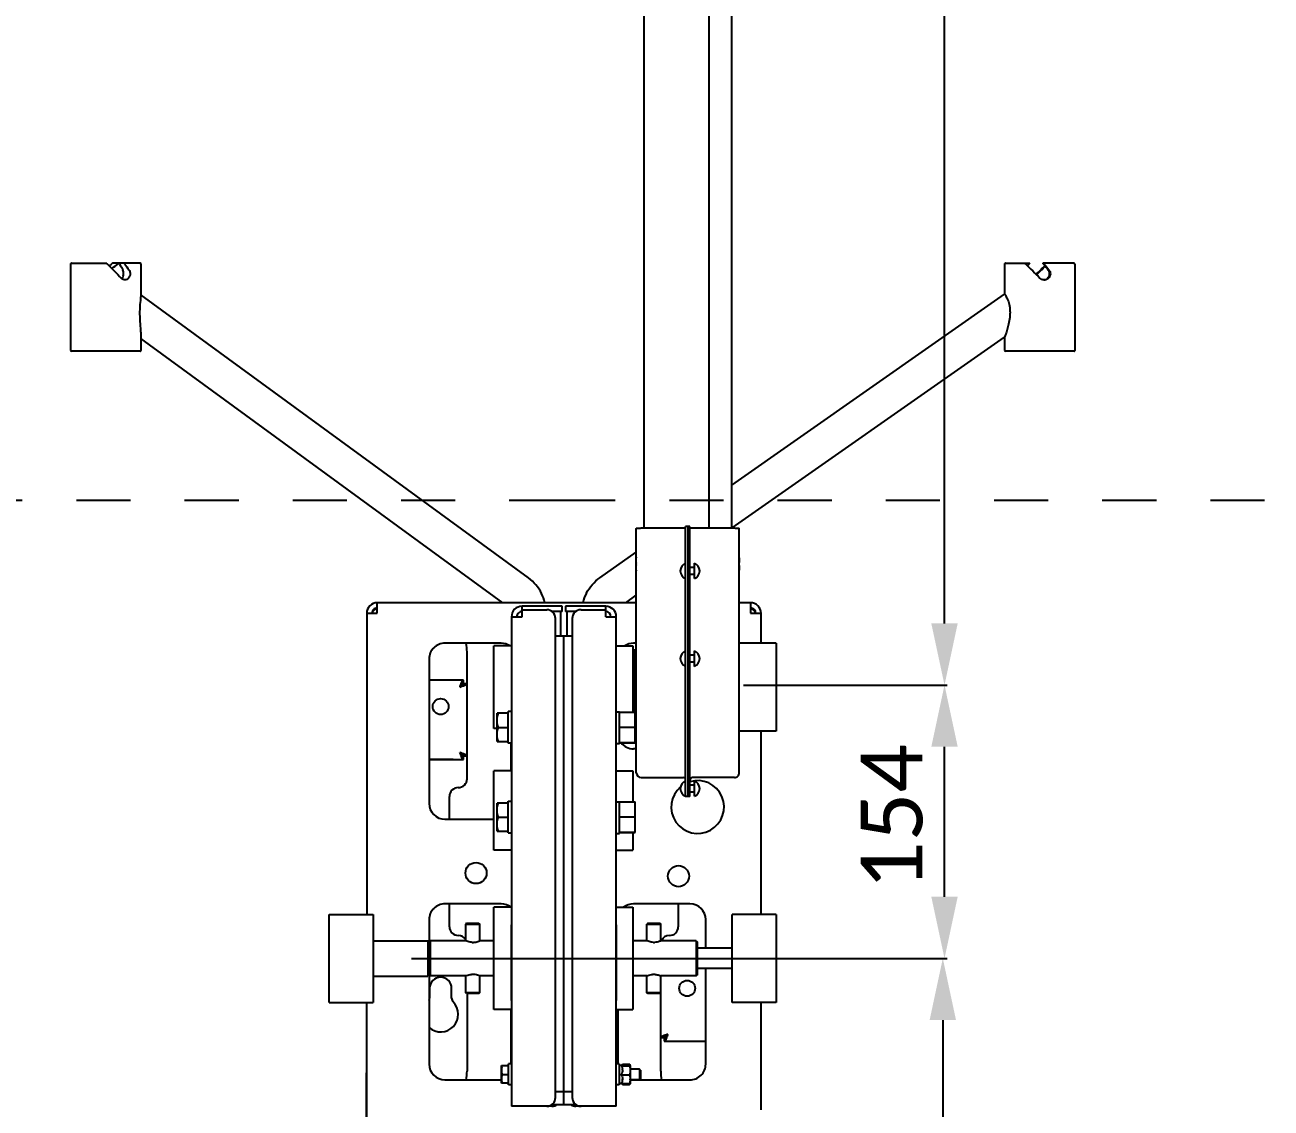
# Model space of a CAD drawing. Header units: millimetres. Extents: x 6781 to 13993, y -7973 to 4183.
# Drawn here: x 9545 to 10252, y 1833 to 2448 of the extents above; entities that cross this region are included whole.
import ezdxf

# ---------------------------------------------------------------- set-up
doc = ezdxf.new("R2010")
doc.units = ezdxf.units.MM
doc.header["$LTSCALE"] = 307.34
doc.header["$PDMODE"] = 3
doc.header["$PDSIZE"] = 8
doc.linetypes.add('DOT', pattern=[0.2, 0.1, -0.1])
doc.layers.get('0').update_dxf_attribs({"linetype": 'CONTINUOUS'})
doc.layers.get('Defpoints').update_dxf_attribs({"linetype": 'CONTINUOUS'})
doc.styles.get("Standard").update_dxf_attribs({"font": 'calibri.ttf'})
doc.dimstyles.new('DIMSTYLE_1', dxfattribs={"dimtxt": 40, "dimasz": 35, "dimexe": 1.5, "dimexo": 1, "dimgap": 1, "dimtad": 1, "dimdsep": 46, "dimtxsty": 'Standard', "dimblk": '_FILLED', "dimblk1": '_FILLED', "dimblk2": '_FILLED', "dimcen": 0.09, "dimazin": 2, "dimtp": 0.01, "dimtm": 0.01, "dimtfac": 1, "dimtofl": 0, "dimtmove": 0, "dimatfit": 3, "dimldrblk": '_FILLED', "dimfxl": 1, "dimtolj": 1, "dimarcsym": 0})
doc.dimstyles.new('DIMSTYLE_3', dxfattribs={"dimtxt": 35, "dimasz": 35, "dimexe": 1.5, "dimexo": 1, "dimgap": 0.875, "dimtad": 1, "dimdsep": 46, "dimtxsty": 'Standard', "dimblk": '_FILLED', "dimblk1": '_FILLED', "dimblk2": '_FILLED', "dimcen": 0.09, "dimazin": 2, "dimtp": 0.01, "dimtm": 0.01, "dimtfac": 1, "dimtofl": 0, "dimtmove": 0, "dimatfit": 3, "dimldrblk": '_FILLED', "dimfxl": 1, "dimtolj": 1, "dimarcsym": 0})

# ---------------------------------------------------------------- blocks, each defined once
blk = doc.blocks.new('_FILLED')
at = {"color": 0, "linetype": 'ByBlock'}
blk.add_solid([(0, 0), (-1, 0.214), (-1, -0.214)], dxfattribs=at)
blk = doc.blocks.new('*D345')
at = {"color": 0, "linetype": 'Continuous', "lineweight": -2}
for p, q in [((9971.97, 3061.08), (10068.38, 3061.08)), ((10066.88, 2107.73), (10066.88, 3026.08)), ((9952.7, 2072.73), (10068.38, 2072.73))]:
    blk.add_line(p, q, dxfattribs=at)
at = {"layer": 'Defpoints', "color": 0}
for p in [(9970.97, 3061.08), (10066.88, 3061.08), (9951.7, 2072.73)]:
    blk.add_point(p, dxfattribs=at)
at = {"color": 0, "linetype": 'ByBlock', "lineweight": -2, "xscale": 35, "yscale": 35, "zscale": 35}
for p, rotation in [((10066.88, 3061.08), 90), ((10066.88, 2072.73), 270)]:
    blk.add_blockref('_FILLED', p, dxfattribs=dict(at, rotation=rotation))
at = {"color": 0, "lineweight": 25, "insert": (10012.54, 2574.81), "char_height": 40, "attachment_point": 2, "rotation": 90, "line_spacing_factor": 0.9}
blk.add_mtext('\\A1;D', dxfattribs=at)
blk = doc.blocks.new('*D346')
at = {"color": 0, "linetype": 'Continuous', "lineweight": -2}
for p, q in [((9960.24, 2072.73), (10068.38, 2072.73)), ((10066.88, 1952.52), (10066.88, 2037.73)), ((9960.24, 1917.52), (10068.38, 1917.52))]:
    blk.add_line(p, q, dxfattribs=at)
at = {"layer": 'Defpoints', "color": 0}
for p in [(9959.24, 2072.73), (10066.88, 2072.73), (9959.24, 1917.52)]:
    blk.add_point(p, dxfattribs=at)
at = {"color": 0, "linetype": 'ByBlock', "lineweight": -2, "xscale": 35, "yscale": 35, "zscale": 35}
for p, rotation in [((10066.88, 2072.73), 90), ((10066.88, 1917.52), 270)]:
    blk.add_blockref('_FILLED', p, dxfattribs=dict(at, rotation=rotation))
at = {"color": 0, "lineweight": 25, "insert": (10019.33, 1997.8), "char_height": 35, "attachment_point": 2, "rotation": 90, "line_spacing_factor": 0.9}
blk.add_mtext('\\A1;154', dxfattribs=at)
blk = doc.blocks.new('*D806')
at = {"color": 0, "linetype": 'Continuous', "lineweight": -2}
for p, q in [((9764.1, 1917.52), (10067.42, 1917.52)), ((10065.92, 1882.52), (10065.92, 852.52)), ((9764.1, 817.52), (10067.42, 817.52))]:
    blk.add_line(p, q, dxfattribs=at)
at = {"layer": 'Defpoints', "color": 0}
for p in [(9763.1, 1917.52), (9763.1, 817.52), (10065.92, 817.52)]:
    blk.add_point(p, dxfattribs=at)
at = {"color": 0, "linetype": 'ByBlock', "lineweight": -2, "xscale": 35, "yscale": 35, "zscale": 35}
for p, rotation in [((10065.92, 1917.52), 90), ((10065.92, 817.52), 270)]:
    blk.add_blockref('_FILLED', p, dxfattribs=dict(at, rotation=rotation))
at = {"color": 0, "lineweight": 25, "insert": (10044.82, 1367.52), "char_height": 40, "attachment_point": 5, "rotation": 90}
blk.add_mtext('\\A1;F', dxfattribs=at)

msp = doc.modelspace()

# ---------------------------------------------------------------- linework, layer by layer
at = {"color": 0, "linetype": 'Continuous', "lineweight": 25}
for p, q in [((9896.03522, 2979.38254), (9896.03522, 2161.93269)), ((9933.03522, 2979.38254), (9933.03522, 2161.93269)), ((9946.03522, 2161.93269), (9946.03522, 2979.38254)), ((9570.48463, 2311.80267), (9570.48463, 2262.80267)), ((9570.98463, 2312.30267), (9590.75683, 2312.30267)), ((9609.98463, 2312.30267), (9594.45933, 2312.30267)), ((9610.48463, 2311.80267), (9610.48463, 2293.16384)), ((10100.93508, 2311.80267), (10100.93508, 2294.74561)), ((10101.43508, 2312.30267), (10115.27987, 2312.30267)), ((10140.43491, 2312.30267), (10122.69199, 2312.30267)), ((10140.93508, 2311.80267), (10140.93508, 2262.80267)), ((9830.60015, 2133.58228), (9610.48463, 2294.31963)), ((9946.03522, 2186.16359), (10100.94537, 2294.74269)), ((10100.94537, 2294.74265), (10100.95514, 2294.74561)), ((9610.48463, 2273.06418), (9610.48463, 2262.80267)), ((9815.94218, 2119.52122), (9610.48463, 2269.55472)), ((9946.31019, 2161.93269), (10100.96859, 2270.33533)), ((10100.93508, 2270.31185), (10100.93508, 2262.80267)), ((9609.98463, 2262.30267), (9570.98463, 2262.30267)), ((10140.43508, 2262.30267), (10101.43508, 2262.30267)), ((9891.83522, 2022.93463), (9891.83522, 2161.70061)), ((9894.53522, 2161.93269), (9918.33522, 2161.93269)), ((9922.23522, 2162.861), (9919.83522, 2162.861)), ((9919.83522, 2009.43463), (9919.83522, 2162.861)), ((9921.03522, 2162.861), (9921.03522, 2009.43463)), ((9922.23522, 2009.43463), (9922.23522, 2162.861)), ((9923.73522, 2161.93269), (9947.53522, 2161.93269)), ((9950.23522, 2022.93463), (9950.23522, 2161.70061)), ((9871.17831, 2133.69513), (9891.83522, 2148.1739)), ((9924.83522, 2139.58392), (9922.23522, 2139.58392)), ((9924.83522, 2133.18392), (9924.83522, 2141.98392)), ((9924.83522, 2135.58392), (9922.23522, 2135.58392)), ((9885.80162, 2119.52122), (9891.83522, 2123.75027)), ((9744.68522, 2113.52122), (9744.68522, 2119.5243)), ((9891.83522, 2119.52122), (9744.68522, 2119.52122)), ((9849.68522, 2117.52122), (9826.93522, 2117.52122)), ((9826.93522, 2111.52122), (9826.93522, 2117.52122)), ((9849.68522, 2114.52122), (9849.68522, 2117.52122)), ((9874.43522, 2117.52122), (9851.68522, 2117.52122)), ((9851.68522, 2117.52122), (9851.68522, 2114.52122)), ((9874.43522, 2111.52122), (9874.43522, 2117.52122)), ((9956.68522, 2119.52122), (9950.23522, 2119.52122)), ((9956.68522, 2119.5243), (9956.68522, 2113.52122)), ((9738.68522, 2113.52122), (9744.68522, 2113.52122)), ((9738.68522, 2113.52122), (9738.68522, 1942.51731)), ((9820.93522, 2111.52122), (9826.93522, 2111.52122)), ((9820.93522, 2111.52122), (9820.93522, 1833.52122)), ((9826.93522, 2115.52122), (9840.93522, 2115.52122)), ((9849.68522, 2114.52122), (9843.92724, 2114.52122)), ((9845.93522, 1838.52122), (9845.93522, 2110.52122)), ((9848.93522, 2100.51731), (9848.93522, 2114.52122)), ((9857.44321, 2114.52122), (9851.68522, 2114.52122)), ((9852.43522, 2114.52122), (9852.43522, 2100.53902)), ((9855.43522, 2110.52122), (9855.43522, 1838.52122)), ((9860.43522, 2115.52122), (9874.43522, 2115.52122)), ((9874.43522, 2111.52122), (9880.43522, 2111.52122)), ((9880.43522, 1833.52122), (9880.43522, 2111.52122)), ((9956.68522, 2113.52122), (9962.68522, 2113.52122)), ((9962.68522, 2096.51731), (9962.68522, 2113.52122)), ((9815.12522, 2096.52122), (9783.12522, 2096.52122)), ((9820.93522, 2095.01731), (9810.93522, 2095.01731)), ((9810.93522, 2048.01731), (9810.93522, 2095.01731)), ((9850.43522, 2100.51731), (9845.93522, 2100.51731)), ((9855.43522, 2100.53902), (9850.43522, 2100.53902)), ((9850.43522, 2100.51731), (9850.43522, 1834.47579)), ((9880.43522, 2095.01731), (9889.93522, 2095.01731)), ((9889.93522, 2095.01731), (9889.93522, 2057.39554)), ((9891.83522, 2096.52122), (9890.24522, 2096.52122)), ((9971.23522, 2096.51731), (9950.23522, 2096.51731)), ((9971.23522, 2096.51731), (9971.23522, 2046.51731)), ((9795.68522, 2019.52122), (9795.68522, 2091.52122)), ((9891.83522, 2092.51731), (9890.63522, 2092.51731)), ((9890.63522, 2057.39554), (9890.63522, 2092.51731)), ((9924.83522, 2089.76897), (9922.23522, 2089.76897)), ((9924.83522, 2083.36897), (9924.83522, 2092.16897)), ((9774.12522, 2087.52122), (9774.12522, 2005.52122)), ((9924.83522, 2085.76897), (9922.23522, 2085.76897)), ((9793.68522, 2075.52122), (9774.12522, 2075.52122)), ((9793.68522, 2073.52122), (9793.68522, 2075.52122)), ((9889.93522, 2079.01731), (9890.23522, 2079.01731)), ((9890.23522, 2079.01731), (9890.27212, 2079.00482)), ((9890.23522, 2079.01731), (9890.27216, 2079.00506)), ((9795.68522, 2073.52122), (9793.68522, 2073.52122)), ((9889.93522, 2064.01731), (9890.63522, 2064.01731)), ((9819.13522, 2056.69122), (9812.73522, 2056.69122)), ((9812.73522, 2040.69122), (9812.73522, 2056.69122)), ((9820.93522, 2057.69122), (9819.13522, 2057.69122)), ((9819.13522, 2039.69122), (9819.13522, 2057.69122)), ((9880.43522, 2057.52122), (9882.23522, 2057.52122)), ((9882.23522, 2039.52122), (9882.23522, 2057.52122)), ((9882.23522, 2057.39554), (9891.23522, 2057.39554)), ((9891.23522, 2039.9869), (9891.23522, 2057.39554)), ((9812.73522, 2048.01731), (9810.93522, 2048.01731)), ((9813.44976, 2048.69122), (9819.13522, 2048.69122)), ((9882.23522, 2048.78003), (9891.23522, 2048.78003)), ((9891.83522, 2050.51731), (9891.23522, 2050.51731)), ((9971.23522, 2046.51731), (9950.23522, 2046.51731)), ((9962.68522, 1942.51731), (9962.68522, 2046.51731)), ((9812.73522, 2040.69122), (9819.13522, 2040.69122)), ((9820.93522, 2039.69122), (9819.13522, 2039.69122)), ((9820.68522, 2024.01731), (9820.68522, 2039.69122)), ((9880.43522, 2039.52122), (9882.23522, 2039.52122)), ((9882.23522, 2040.07571), (9891.23522, 2040.07571)), ((9882.23522, 2039.9869), (9891.23522, 2039.9869)), ((9793.68522, 2032.52122), (9795.68522, 2032.52122)), ((9793.68522, 2030.52122), (9793.68522, 2032.52122)), ((9891.83522, 2036.52122), (9890.24522, 2036.52122)), ((9774.12522, 2030.52122), (9793.68522, 2030.52122)), ((9787.78522, 2030.42122), (9774.12522, 2030.42122)), ((9787.78522, 2030.42122), (9787.78522, 2030.52122)), ((9820.93522, 2024.01731), (9810.93522, 2024.01731)), ((9810.93522, 1979.01731), (9810.93522, 2024.01731)), ((9880.43522, 2024.01757), (9889.93522, 2024.01757)), ((9889.93522, 2024.01757), (9889.93522, 2006.43554)), ((9894.53522, 2020.23463), (9918.33522, 2020.23463)), ((9947.53522, 2020.23463), (9923.73522, 2020.23463)), ((9924.83522, 2009.55298), (9924.83522, 2018.35298)), ((9924.83522, 2015.95298), (9922.23522, 2015.95298)), ((9924.83522, 2011.95298), (9922.23522, 2011.95298)), ((9785.68522, 1996.52122), (9785.68522, 2009.52122)), ((9819.13522, 2005.73122), (9812.73522, 2005.73122)), ((9812.73522, 1989.73122), (9812.73522, 2005.73122)), ((9819.13522, 2006.73122), (9820.93522, 2006.73122)), ((9819.13522, 1988.73134), (9819.13522, 2006.73122)), ((9880.43522, 2006.52122), (9882.23522, 2006.52122)), ((9882.23522, 1988.52122), (9882.23522, 2006.52122)), ((9882.23522, 2006.43554), (9891.23522, 2006.43554)), ((9891.23522, 1989.0269), (9891.23522, 2006.43554)), ((9922.23522, 2009.43463), (9919.83522, 2009.43463)), ((9783.12522, 1996.52122), (9810.93522, 1996.52122)), ((9813.44976, 1997.73122), (9819.13522, 1997.73122)), ((9882.23522, 1997.82003), (9891.23522, 1997.82003)), ((9812.73522, 1989.73122), (9819.13522, 1989.73122)), ((9882.23522, 1989.11571), (9891.23522, 1989.11571)), ((9882.23522, 1989.0269), (9891.23522, 1989.0269)), ((9889.93522, 1989.0269), (9889.93522, 1979.01757)), ((9819.13522, 1988.73122), (9820.93522, 1988.73122)), ((9880.43522, 1988.52122), (9882.23522, 1988.52122)), ((9820.93522, 1979.01731), (9810.93522, 1979.01731)), ((9880.43522, 1979.01757), (9889.93522, 1979.01757)), ((9815.12522, 1948.52122), (9783.12522, 1948.52122)), ((9785.68522, 1935.52122), (9785.68522, 1948.52122)), ((9820.93522, 1946.51731), (9810.93522, 1946.51731)), ((9810.93522, 1888.51731), (9810.93522, 1946.51731)), ((9880.43522, 1946.51787), (9889.93522, 1946.51787)), ((9889.93522, 1946.51787), (9889.93522, 1888.51787)), ((9922.24522, 1948.52122), (9890.24522, 1948.52122)), ((9915.68522, 1948.52122), (9915.68522, 1935.52122)), ((9717.43522, 1942.51731), (9742.43522, 1942.51731)), ((9717.43522, 1892.51731), (9717.43522, 1942.51731)), ((9742.43522, 1942.51731), (9742.43522, 1892.51731)), ((9774.12522, 1939.52122), (9774.12522, 1926.82731)), ((9931.24522, 1923.26731), (9931.24522, 1939.52122)), ((9971.33522, 1942.51731), (9946.33522, 1942.51731)), ((9946.33522, 1892.51731), (9946.33522, 1942.51731)), ((9971.33522, 1942.51731), (9971.33522, 1892.51731)), ((9795.43522, 1937.51731), (9794.93522, 1937.01731)), ((9794.93522, 1937.01731), (9802.93522, 1937.01731)), ((9794.93522, 1927.46731), (9794.93522, 1937.01731)), ((9795.43522, 1937.51731), (9802.43522, 1937.51731)), ((9802.43522, 1937.51731), (9802.93522, 1937.01731)), ((9802.93522, 1927.46731), (9802.93522, 1937.01731)), ((9820.93522, 1936.52122), (9820.83522, 1936.52122)), ((9820.83522, 1936.52122), (9820.83522, 1893.52122)), ((9880.43522, 1936.52122), (9880.53522, 1936.52122)), ((9880.53522, 1893.52122), (9880.53522, 1936.52122)), ((9898.33522, 1937.51731), (9897.83522, 1937.01731)), ((9897.83522, 1937.01731), (9905.83522, 1937.01731)), ((9897.83522, 1927.46731), (9897.83522, 1937.01731)), ((9898.33522, 1937.51731), (9905.33522, 1937.51731)), ((9905.33522, 1937.51731), (9905.83522, 1937.01731)), ((9905.83522, 1927.46731), (9905.83522, 1937.01731)), ((9742.43522, 1927.51731), (9773.43522, 1927.51731)), ((9773.43522, 1927.51731), (9773.43522, 1907.51731)), ((9774.43522, 1926.51731), (9773.43522, 1927.51731)), ((9774.43522, 1926.96731), (9774.93522, 1927.46731)), ((9774.43522, 1908.06731), (9774.43522, 1926.96731)), ((9794.93522, 1927.46731), (9774.93522, 1927.46731)), ((9774.93522, 1907.56731), (9774.93522, 1927.46731)), ((9795.02848, 1927.4302), (9794.93522, 1927.46731)), ((9795.02914, 1927.42992), (9794.93522, 1927.46731)), ((9802.83427, 1927.42721), (9802.93522, 1927.46731)), ((9802.83433, 1927.42723), (9802.93522, 1927.46731)), ((9810.93522, 1927.46731), (9802.93522, 1927.46731)), ((9897.83522, 1927.46731), (9889.93522, 1927.46731)), ((9897.92848, 1927.4302), (9897.83522, 1927.46731)), ((9897.92914, 1927.42992), (9897.83522, 1927.46731)), ((9905.83522, 1927.46731), (9905.74108, 1927.42984)), ((9925.83522, 1927.46731), (9905.83522, 1927.46731)), ((9925.83522, 1927.46731), (9925.83522, 1907.56731)), ((9925.83522, 1927.46731), (9926.33522, 1926.96731)), ((9926.33522, 1926.96731), (9926.33522, 1908.06731)), ((9946.33522, 1923.26731), (9926.33522, 1923.26731)), ((9946.33522, 1911.76731), (9926.33522, 1911.76731)), ((9931.24522, 1857.52122), (9931.24522, 1911.76731)), ((9742.43522, 1907.51731), (9773.43522, 1907.51731)), ((9774.43522, 1908.51731), (9773.43522, 1907.51731)), ((9774.12522, 1908.20731), (9774.12522, 1857.52122)), ((9774.43522, 1908.06731), (9774.93522, 1907.56731)), ((9794.93522, 1907.56731), (9774.93522, 1907.56731)), ((9794.93522, 1907.56731), (9795.02995, 1907.60501)), ((9794.93522, 1898.01731), (9794.93522, 1907.56731)), ((9802.93522, 1907.56731), (9802.83427, 1907.60741)), ((9802.93522, 1907.56731), (9802.83544, 1907.60694)), ((9810.93522, 1907.56731), (9802.93522, 1907.56731)), ((9802.93522, 1898.01731), (9802.93522, 1907.56731)), ((9897.83522, 1907.56731), (9889.93522, 1907.56731)), ((9897.83522, 1907.56731), (9897.92676, 1907.60376)), ((9897.83522, 1898.01731), (9897.83522, 1907.56731)), ((9905.74336, 1907.6039), (9905.83522, 1907.56731)), ((9925.83522, 1907.56731), (9905.83522, 1907.56731)), ((9905.83522, 1898.01731), (9905.83522, 1907.56731)), ((9925.83522, 1907.56731), (9926.33522, 1908.06731)), ((9774.43522, 1900.52122), (9774.43522, 1894.90563)), ((9786.93522, 1894.90563), (9786.93522, 1900.52122)), ((9802.93522, 1898.01731), (9794.93522, 1898.01731)), ((9795.43522, 1897.51731), (9794.93522, 1898.01731)), ((9802.43522, 1897.51731), (9795.43522, 1897.51731)), ((9795.68522, 1897.51731), (9795.68522, 1853.52122)), ((9802.43522, 1897.51731), (9802.93522, 1898.01731)), ((9905.83522, 1898.01731), (9897.83522, 1898.01731)), ((9898.33522, 1897.51731), (9897.83522, 1898.01731)), ((9905.33522, 1897.51731), (9898.33522, 1897.51731)), ((9905.33522, 1897.51731), (9905.83522, 1898.01731)), ((9905.68522, 1853.52122), (9905.68522, 1897.86731)), ((9717.43522, 1892.51731), (9742.43522, 1892.51731)), ((9738.68522, 1825.52122), (9738.68522, 1892.51731)), ((9820.93522, 1893.52122), (9820.83522, 1893.52122)), ((9880.43522, 1893.52122), (9880.53522, 1893.52122)), ((9971.33522, 1892.51731), (9946.33522, 1892.51731)), ((9962.68522, 1831.52122), (9962.68522, 1892.51731)), ((9820.93522, 1888.51731), (9810.93522, 1888.51731)), ((9820.68522, 1857.63122), (9820.68522, 1888.51731)), ((9880.43522, 1888.51787), (9889.93522, 1888.51787)), ((9881.24522, 1888.51787), (9881.24522, 1857.63122)), ((9905.68522, 1872.52122), (9907.68522, 1872.52122)), ((9907.68522, 1872.52122), (9907.68522, 1870.52122)), ((9907.68522, 1870.52122), (9931.24522, 1870.52122)), ((9913.58522, 1870.52122), (9913.58522, 1870.42122)), ((9913.58522, 1870.42122), (9927.78522, 1870.42122)), ((9927.78522, 1870.42122), (9927.78522, 1870.52122)), ((9815.23522, 1856.63122), (9819.23522, 1856.63122)), ((9815.23522, 1846.63122), (9815.23522, 1856.63122)), ((9820.93522, 1857.63122), (9819.23522, 1857.63122)), ((9819.23522, 1845.63122), (9819.23522, 1857.63122)), ((9882.13522, 1857.63122), (9880.43522, 1857.63122)), ((9882.13522, 1857.63098), (9882.13522, 1845.63122)), ((9883.93522, 1856.63122), (9882.13522, 1856.63122)), ((9883.53725, 1856.63401), (9883.53949, 1856.6386)), ((9883.53947, 1856.63858), (9883.89823, 1857.25997)), ((9883.98181, 1857.3985), (9887.98864, 1857.3985)), ((9883.98181, 1856.78049), (9887.98864, 1856.78049)), ((9883.98181, 1856.46722), (9887.98864, 1856.46722)), ((9888.43096, 1856.6386), (9888.07221, 1857.25997)), ((9888.43522, 1856.62385), (9888.43522, 1846.63122)), ((9893.73522, 1854.63122), (9888.43522, 1854.63122)), ((9893.73522, 1854.63122), (9893.73522, 1848.63122)), ((9894.23522, 1854.13122), (9893.73522, 1854.63122)), ((9738.58522, 1852.52122), (9738.68522, 1852.52122)), ((9738.58522, 1825.52122), (9738.58522, 1852.52122)), ((9783.12522, 1848.52122), (9815.12522, 1848.52122)), ((9815.68181, 1851.63122), (9819.23522, 1851.63122)), ((9882.13522, 1851.63122), (9883.48864, 1851.63122)), ((9883.93522, 1849.13122), (9883.93522, 1848.63122)), ((9883.98181, 1851.31795), (9887.98864, 1851.31795)), ((9893.73522, 1848.63122), (9888.43522, 1848.63122)), ((9890.24522, 1848.52122), (9922.24522, 1848.52122)), ((9894.23522, 1849.13122), (9893.73522, 1848.63122)), ((9894.23522, 1854.13122), (9894.23522, 1849.13122)), ((9819.23522, 1846.63122), (9815.23522, 1846.63122)), ((9820.93522, 1845.63122), (9819.23522, 1845.63122)), ((9855.43522, 1841.765), (9845.93522, 1841.765)), ((9882.13522, 1845.63122), (9880.43522, 1845.63122)), ((9882.13522, 1846.63122), (9883.54615, 1846.63122)), ((9883.53522, 1846.63122), (9883.89823, 1846.00247)), ((9883.93193, 1846.63014), (9883.92426, 1846.65358)), ((9883.93213, 1846.63018), (9883.92429, 1846.65359)), ((9883.98181, 1846.48195), (9887.98864, 1846.48195)), ((9883.98181, 1845.86394), (9887.98864, 1845.86394)), ((9888.43522, 1846.63122), (9888.07221, 1846.00247)), ((9843.93522, 1833.52122), (9820.93522, 1833.52122)), ((9843.92214, 1834.51731), (9844.43522, 1834.51731)), ((9844.43522, 1834.47579), (9844.43522, 1834.9532)), ((9844.43522, 1834.47579), (9856.43522, 1834.47579)), ((9856.43522, 1835.52921), (9856.43522, 1834.47579)), ((9857.44757, 1834.51787), (9856.43522, 1834.51787)), ((9880.43522, 1833.52122), (9857.43522, 1833.52122))]:
    msp.add_line(p, q, dxfattribs=at)
at = {"linetype": 'DOT', "lineweight": 25}
for p, q in [((9850.43522, 2177.51731), (8960.43522, 2177.51731)), ((10740.43522, 2177.51731), (9850.43522, 2177.51731))]:
    msp.add_line(p, q, dxfattribs=at)
at = {"color": 0, "linetype": 'Continuous', "lineweight": 25}
for centre, radius in [((9780.68522, 2060.52122), 4.5), ((9800.8203, 1965.97337), 6), ((9915.79106, 1964.22119), 6), ((9920.68522, 1900.52122), 4.5)]:
    msp.add_circle(centre, radius, dxfattribs=at)
for centre, radius, start, end in [((9570.98463, 2311.80267), 0.5, 89.99999999, 180), ((9609.98463, 2311.80267), 0.5, 0, 89.99999999), ((10101.43508, 2311.80267), 0.5, 89.99999999, 180), ((10140.43508, 2311.80267), 0.5, 0, 89.99999999), ((10123.54861, 2306.28455), 3.48187, 266.50896956, 269.99763856), ((10123.11947, 2306.23643), 3.43375, 273.62669582, 275.35451161), ((9570.98463, 2262.80267), 0.5, 180, 269.99999999), ((9609.98463, 2262.80267), 0.5, 269.99999999, 0), ((10101.43508, 2262.80267), 0.5, 180, 269.99999999), ((10140.43508, 2262.80267), 0.5, 269.99999999, 0), ((9896.26189, 2143.62814), 4.72667, 159.48738684, 200.51261314), ((9945.80856, 2143.62814), 4.72667, 339.48738684, 20.51261314), ((9896.26189, 2139.33038), 4.72667, 159.48738684, 200.51261314), ((9921.56189, 2137.58392), 4.72667, 111.42624604, 248.57375395), ((9923.10856, 2137.58392), 4.72667, 291.42624604, 68.57375395), ((9945.80856, 2139.33038), 4.72667, 339.48738684, 20.51261314), ((9815.58753, 2113.54756), 25.09554, 13.77488379, 26.49512421), ((9885.40434, 2113.49245), 24.72395, 152.54641886, 165.88168494), ((9744.68522, 2113.52122), 6, 89.99999999, 180), ((9744.68522, 2113.52122), 3, 89.99999999, 180), ((9826.93522, 2111.52122), 6, 89.99999999, 180), ((9874.43522, 2111.52122), 6, 0, 89.99999999), ((9956.68522, 2113.52122), 6, 0, 89.99999999), ((9956.68522, 2113.52122), 3, 0, 89.99999999), ((9826.93522, 2111.52122), 3, 89.99999999, 180), ((9840.93522, 2110.52122), 5, 0, 89.99999999), ((9860.43522, 2110.52122), 5, 89.99999999, 180), ((9874.43522, 2111.52122), 3, 0, 89.99999999), ((9783.12522, 2087.52122), 9, 89.99999999, 180), ((9770.68522, 2091.52122), 25, 0, 11.53766762), ((9815.12522, 2087.52122), 9, 56.47811906, 89.99999999), ((9890.24522, 2087.52122), 9, 89.99999999, 123.52183199), ((9921.56189, 2087.76897), 4.72667, 111.42624604, 248.57375395), ((9923.10856, 2087.76897), 4.72667, 291.42624604, 68.57375395), ((9890.24522, 2045.52122), 9, 217.99148119, 269.99999999), ((9790.68522, 2019.52122), 5, 269.99999999, 0), ((9894.53522, 2022.93463), 2.7, 180, 269.99999999), ((9926.68522, 2003.52122), 15, 130.58356888, 107.2733056), ((9921.56189, 2013.95298), 4.72667, 111.42624604, 248.57375395), ((9918.33522, 2018.73463), 1.5, 0, 89.99999999), ((9923.73522, 2018.73463), 1.5, 89.99999999, 180), ((9923.10856, 2013.95298), 4.72667, 291.42624604, 68.57375395), ((9947.53522, 2022.93463), 2.7, 269.99999999, 0), ((9790.68522, 2009.52122), 5, 89.99999999, 180), ((9783.12522, 2005.52122), 9, 180, 269.99999999), ((9783.12522, 1939.52122), 9, 89.99999999, 180), ((9815.12522, 1939.52122), 9, 51.07001034, 89.99999999), ((9890.24522, 1939.52122), 9, 89.99999999, 128.92402556), ((9922.24522, 1939.52122), 9, 0, 89.99999999), ((9790.68522, 1935.52122), 5, 180, 269.99999999), ((9910.68522, 1935.52122), 5, 269.99999999, 0), ((9790.68522, 1925.52122), 5, 31.69030136, 89.99999999), ((9798.93613, 1935.69059), 9.06271, 268.14983036, 269.9943007), ((9798.93341, 1935.82105), 9.19317, 270.0113286, 273.67980999), ((9901.83613, 1935.69059), 9.06271, 268.14983036, 269.9943007), ((9901.8343, 1935.68299), 9.05511, 270.00586468, 271.8499774), ((9910.68522, 1925.52122), 5, 89.99999999, 157.08026325), ((9780.68522, 1900.52122), 6.25, 0, 180), ((9798.93819, 1899.20402), 9.20272, 90.01845838, 94.65615046), ((9798.93301, 1899.21697), 9.18977, 86.31700913, 89.98617966), ((9901.83821, 1899.20115), 9.20559, 90.0185708, 94.83353861), ((9901.8323, 1899.20043), 9.20631, 85.10998284, 89.98181409), ((9780.68522, 1885.77122), 10, 228.95698494, 44.63977295), ((9771.43522, 1894.90563), 3, 333.81029897, 0), ((9789.93522, 1894.90563), 3, 180, 224.63977295), ((9783.12522, 1857.52122), 9, 180, 269.99999999), ((9883.56534, 1856.62279), 0.03025, 158.23208183, 163.81475705), ((9887.63025, 1855.10294), 4.31054, 147.82234299, 149.9729718), ((9877.37763, 1854.13), 6.5576, 0.01067882, 4.28257037), ((9885.03749, 1862.08735), 5.71842, 258.8836904, 259.3615693), ((9895.38964, 1852.77407), 11.99074, 162.06127196, 162.80268772), ((9884.3402, 1855.10294), 4.31053, 30.02702209, 32.17765594), ((9922.24522, 1857.52122), 9, 269.99999999, 0), ((9770.68522, 1853.52122), 25, 348.46233179, 0), ((9815.12522, 1857.52122), 9, 269.99999999, 270.70735548), ((9877.37751, 1849.13245), 6.55772, 355.71324221, 359.98929118), ((9895.38979, 1855.01114), 11.99091, 197.19725355, 197.93872942), ((9894.16385, 1847.80808), 10.77002, 160.98034567, 161.76028746), ((9882.33842, 1848.90033), 6.09681, 357.47236596, 359.99640305), ((9890.24522, 1857.52122), 9, 261.36155884, 269.99999999), ((9930.68522, 1853.52122), 25, 180, 191.53766762), ((9887.63025, 1848.1595), 4.31054, 210.02702819, 212.177657), ((9894.1443, 1849.98518), 10.74937, 198.18676197, 199.0201757), ((9884.3402, 1848.1595), 4.31053, 327.82234405, 329.9729779), ((9840.93522, 1838.52122), 5, 269.99999999, 0), ((9843.93522, 1838.52122), 5, 269.99999999, 305.94132255), ((9857.43522, 1838.52122), 5, 234.05860123, 269.99999999), ((9860.43522, 1838.52122), 5, 180, 269.99999999)]:
    msp.add_arc(centre, radius, start, end, dxfattribs=at)
at = {"color": 0, "linetype": 'Continuous', "lineweight": 25, "extrusion": (0, 0, -1)}
for centre, major_axis, ratio, start_param, end_param in [((9590.48463, 2307.05267), (-19.79507, 19.79507), 0.144265226, 1.47428163, 1.875931378), ((9590.48463, 2303.09412), (19.79507, 19.79507), 0.144265226, -1.324182496, -1.263559973), ((9590.48463, 2303.09412), (10.14497, 10.14497), 0.144265226, -1.074156532, -0.698819006), ((9590.48463, 2318.55937), (-10.10425, 12.13094), 0.141982575, -4.008561022, -3.636112327), ((9590.48463, 2318.55937), (-19.71561, 23.67012), 0.141982575, -4.307255422, -4.161875865), ((10120.93508, 2303.09412), (-19.99522, 19.99522), 0.02187566, 1.142155441, 1.555885288), ((10120.93508, 2318.55937), (10.24662, 12.21348), 0.021543009, -2.279630544, -2.174980904), ((10120.93508, 2307.05267), (19.99522, 19.99522), 0.02187566, -1.64816317, -1.401426975), ((10120.93508, 2307.05267), (10.24755, 10.24755), 0.02187566, -1.722142906, -1.237715879), ((10120.93508, 2313.84176), (-10.24662, 12.21348), 0.021543009, -4.52660522, -4.247424165), ((10120.93508, 2313.84176), (-19.99341, 23.83118), 0.021543009, -4.608662491, -4.470980221)]:
    msp.add_ellipse(centre, major_axis=major_axis, ratio=ratio, start_param=start_param, end_param=end_param, dxfattribs=at)
at = {"color": 0, "linetype": 'Continuous', "lineweight": 25}
for points, knots in [([(9590.75683, 2312.30267), (9590.79999, 2312.30267), (9590.9001, 2312.23393), (9591.05533, 2312.12825), (9591.23633, 2311.97434), (9591.35832, 2311.86219), (9591.41953, 2311.80267)], [0, 0, 0, 0, 0.154989137, 0.403193211, 0.693356112, 1, 1, 1, 1]), ([(9594.45933, 2312.30267), (9594.41426, 2312.30267), (9594.30933, 2312.23745), (9594.14491, 2312.13305), (9593.95008, 2311.97909), (9593.81707, 2311.86464), (9593.74916, 2311.80267)], [0, 0, 0, 0, 0.154722395, 0.396166975, 0.684398623, 1, 1, 1, 1]), ([(9597.31012, 2311.80267), (9597.37638, 2311.84951), (9597.49656, 2311.93871), (9597.63846, 2312.05446), (9597.73245, 2312.15041), (9597.7849, 2312.20854), (9597.81581, 2312.2931), (9597.76604, 2312.30267), (9597.74995, 2312.30267)], [0, 0, 0, 0, 0.32371787, 0.595160052, 0.735731046, 0.846744309, 0.935805437, 1, 1, 1, 1]), ([(9598.3366, 2311.80267), (9598.29798, 2311.86232), (9598.23127, 2311.98234), (9598.16013, 2312.10869), (9598.11776, 2312.30267), (9598.17203, 2312.30267)], [0, 0, 0, 0, 0.391468818, 0.701057878, 1, 1, 1, 1]), ([(9599.70456, 2303.34666), (9599.95931, 2303.59528), (9600.38843, 2304.32306), (9600.61485, 2305.70672), (9600.60208, 2307.17318), (9600.37842, 2308.17178), (9600.19582, 2308.56265)], [0, 0, 0, 0, 0.195697608, 0.44771973, 0.762818451, 1, 1, 1, 1]), ([(9601.34407, 2311.80267), (9601.25915, 2311.91824), (9601.12584, 2312.08178), (9600.95083, 2312.23815), (9600.86432, 2312.30267), (9600.82868, 2312.30267)], [0, 0, 0, 0, 0.592828911, 0.852652397, 1, 1, 1, 1]), ([(9603.66257, 2308.56265), (9603.77052, 2308.4074), (9604.16722, 2307.72058), (9604.33562, 2306.91067), (9604.33562, 2306.30889)], [0, 0, 0, 0, 0.239084958, 1, 1, 1, 1]), ([(10112.48701, 2312.30267), (10112.49521, 2312.30267), (10112.51449, 2312.27832), (10112.55511, 2312.24976), (10112.61025, 2312.19631), (10112.70656, 2312.10806), (10112.84526, 2311.97484), (10112.96057, 2311.86308), (10113.0222, 2311.80267)], [0, 0, 0, 0, 0.033569054, 0.109144022, 0.214457451, 0.342018438, 0.646674209, 1, 1, 1, 1]), ([(10114.89753, 2311.80267), (10114.94719, 2311.86368), (10115.03678, 2311.97509), (10115.14375, 2312.11071), (10115.20917, 2312.19732), (10115.25126, 2312.25257), (10115.263, 2312.27389), (10115.28465, 2312.30267), (10115.27987, 2312.30267)], [0, 0, 0, 0, 0.374510796, 0.684491084, 0.809932926, 0.910167362, 0.977250535, 1, 1, 1, 1]), ([(10122.69199, 2312.30267), (10122.68721, 2312.30267), (10122.71132, 2312.27365), (10122.72317, 2312.25147), (10122.76951, 2312.19357), (10122.83903, 2312.10418), (10122.94825, 2311.96983), (10123.03822, 2311.86056), (10123.08639, 2311.80267)], [0, 0, 0, 0, 0.022530851, 0.091997393, 0.197790007, 0.329957526, 0.645549206, 1, 1, 1, 1]), ([(10123.51585, 2311.80267), (10123.46814, 2311.85979), (10123.37516, 2311.96981), (10123.26174, 2312.10289), (10123.17916, 2312.19487), (10123.13205, 2312.25079), (10123.09789, 2312.27934), (10123.08276, 2312.30267), (10123.07617, 2312.30267)], [0, 0, 0, 0, 0.335163902, 0.649272829, 0.785074046, 0.895644527, 0.970323111, 1, 1, 1, 1]), ([(10123.4399, 2302.81767), (10124.05143, 2302.87499), (10125.26868, 2303.33901), (10126.46149, 2304.89248), (10126.70337, 2306.85137), (10126.16259, 2308.0779), (10125.76476, 2308.56265)], [0, 0, 0, 0, 0.246011272, 0.492135973, 0.748828286, 1, 1, 1, 1]), ([(10126.21343, 2308.56265), (10126.47113, 2308.25215), (10126.8827, 2307.53261), (10127.0239, 2306.71585), (10127.0239, 2306.30889)], [0, 0, 0, 0, 0.497868942, 1, 1, 1, 1]), ([(9601.37275, 2302.80269), (9601.2295, 2302.8027), (9600.63964, 2302.84926), (9600.07032, 2303.08993), (9599.70424, 2303.34625)], [0, 0, 0, 0, 0.242739469, 1, 1, 1, 1]), ([(9604.33562, 2306.30889), (9604.33562, 2305.8423), (9604.19009, 2304.93474), (9603.55084, 2303.77057), (9602.56639, 2302.98438), (9601.76372, 2302.80267), (9601.37275, 2302.80269)], [0, 0, 0, 0, 0.27599799, 0.532181106, 0.768734655, 1, 1, 1, 1]), ([(10123.33659, 2302.80915), (10122.91762, 2302.83471), (10122.08069, 2303.04101), (10121.37226, 2303.53185), (10121.0743, 2303.82962)], [0, 0, 0, 0, 0.499110738, 1, 1, 1, 1]), ([(10127.0239, 2306.30889), (10127.0239, 2305.85056), (10126.84327, 2304.92839), (10126.07077, 2303.7639), (10124.91649, 2302.98457), (10124.00179, 2302.80267), (10123.54846, 2302.80269)], [0, 0, 0, 0, 0.252295539, 0.502109545, 0.750458423, 1, 1, 1, 1]), ([(10100.95514, 2294.74561), (10101.03705, 2294.74579), (10101.21171, 2294.44169), (10101.56654, 2294.01701), (10102.04238, 2293.16012), (10102.85738, 2291.53143), (10103.73631, 2288.85546), (10104.3291, 2283.96496), (10103.53824, 2278.04999), (10102.26168, 2273.59567), (10101.54065, 2271.63703)], [0, 0, 0, 0, 0.010215588, 0.035624674, 0.075527302, 0.128500681, 0.2647465, 0.422887796, 0.739705173, 1, 1, 1, 1]), ([(9610.48464, 2273.06376), (9610.48471, 2274.64634), (9610.18914, 2278.06568), (9609.86315, 2283.35543), (9609.97687, 2288.49287), (9610.48463, 2291.75288), (9610.48463, 2293.16384)], [0, 0, 0, 0, 0.235823234, 0.510666301, 0.789748941, 1, 1, 1, 1]), ([(10101.54065, 2271.63703), (10101.42773, 2271.33028), (10101.22467, 2270.92501), (10101.08951, 2270.42039), (10100.9686, 2270.33537)], [0, 0, 0, 0, 0.688614127, 1, 1, 1, 1]), ([(9891.83522, 2161.70061), (9891.83522, 2161.7332), (9891.98143, 2161.77751), (9892.18347, 2161.81934), (9892.57207, 2161.86301), (9892.85819, 2161.88329), (9893.0237, 2161.89291)], [0, 0, 0, 0, 0.080393219, 0.278816691, 0.591040884, 1, 1, 1, 1]), ([(9893.0237, 2161.89291), (9893.13954, 2161.89964), (9893.64302, 2161.92399), (9894.1472, 2161.93269), (9894.53522, 2161.93269)], [0, 0, 0, 0, 0.230193862, 1, 1, 1, 1]), ([(9918.33522, 2161.93269), (9918.52662, 2161.93269), (9918.87142, 2161.94088), (9919.36605, 2161.95587), (9919.61352, 2162.00752), (9919.83522, 2162.02015), (9919.83522, 2162.06162)], [0, 0, 0, 0, 0.379306982, 0.701221539, 0.917812707, 1, 1, 1, 1]), ([(9922.23522, 2162.06162), (9922.23522, 2162.02015), (9922.45692, 2162.00752), (9922.7044, 2161.95587), (9923.19903, 2161.94088), (9923.54383, 2161.93269), (9923.73522, 2161.93269)], [0, 0, 0, 0, 0.082187438, 0.298778807, 0.620693366, 1, 1, 1, 1]), ([(9947.53522, 2161.93269), (9947.67209, 2161.93269), (9948.18864, 2161.9292), (9948.70524, 2161.91352), (9949.08427, 2161.89069)], [0, 0, 0, 0, 0.264944794, 1, 1, 1, 1]), ([(9949.08427, 2161.89069), (9949.24484, 2161.88102), (9949.52226, 2161.86083), (9949.89834, 2161.8173), (9950.09453, 2161.77648), (9950.23522, 2161.73228), (9950.23522, 2161.70061)], [0, 0, 0, 0, 0.409403816, 0.721332401, 0.919407178, 1, 1, 1, 1]), ([(9744.68522, 2116.52122), (9743.95468, 2116.05614), (9742.75521, 2115.36285), (9741.68522, 2114.10069), (9741.68522, 2113.52122)], [0, 0, 0, 0, 0.599119795, 1, 1, 1, 1]), ([(9959.68522, 2113.52122), (9959.68522, 2114.10069), (9958.61524, 2115.36285), (9957.41577, 2116.05614), (9956.68522, 2116.52122)], [0, 0, 0, 0, 0.400880206, 1, 1, 1, 1]), ([(9792.35189, 2073.52121), (9792.45458, 2073.8006), (9792.651, 2074.30046), (9792.93144, 2074.86897), (9793.17065, 2075.20845), (9793.37047, 2075.42184), (9793.56518, 2075.52122), (9793.68522, 2075.52122)], [0, 0, 0, 0, 0.358220998, 0.646149488, 0.76055513, 0.855532478, 1, 1, 1, 1]), ([(9890.27216, 2079.00506), (9890.29056, 2078.99902), (9890.4103, 2078.96008), (9890.53078, 2078.9234), (9890.63324, 2078.89419)], [0, 0, 0, 0, 0.153835932, 1, 1, 1, 1]), ([(9791.68522, 2071.52122), (9791.9423, 2071.68488), (9792.43366, 2071.99982), (9793.19351, 2072.55015), (9793.68522, 2073.13491), (9793.68522, 2073.52122)], [0, 0, 0, 0, 0.316100809, 0.599301332, 1, 1, 1, 1]), ([(9793.68522, 2073.52122), (9793.29891, 2073.52122), (9792.71415, 2073.02951), (9792.16382, 2072.26966), (9791.84889, 2071.7783), (9791.68522, 2071.52122)], [0, 0, 0, 0, 0.400698643, 0.683899167, 1, 1, 1, 1]), ([(9791.68522, 2071.52122), (9791.74062, 2071.69526), (9791.95391, 2072.36481), (9792.17247, 2073.03304), (9792.35189, 2073.52121)], [0, 0, 0, 0, 0.259897912, 1, 1, 1, 1]), ([(9793.68522, 2072.18789), (9793.52942, 2072.13063), (9792.86674, 2071.89646), (9792.19671, 2071.68403), (9791.68522, 2071.52122)], [0, 0, 0, 0, 0.236195401, 1, 1, 1, 1]), ([(9795.68522, 2073.52122), (9795.68522, 2073.40118), (9795.58584, 2073.20647), (9795.37246, 2073.00664), (9795.03298, 2072.76744), (9794.46446, 2072.48699), (9793.96461, 2072.29058), (9793.68522, 2072.18789)], [0, 0, 0, 0, 0.144467525, 0.239444869, 0.353850506, 0.64177899, 1, 1, 1, 1]), ([(9812.73522, 2052.69122), (9812.73522, 2053.70676), (9812.94675, 2055.06888), (9813.34163, 2056.36683), (9813.44976, 2056.69122)], [0, 0, 0, 0, 0.748107765, 1, 1, 1, 1]), ([(9813.44976, 2048.69122), (9813.34163, 2049.01561), (9812.94675, 2050.31356), (9812.73522, 2051.67568), (9812.73522, 2052.69122)], [0, 0, 0, 0, 0.251892286, 1, 1, 1, 1]), ([(9812.73522, 2044.69122), (9812.73522, 2045.70676), (9812.94675, 2047.06888), (9813.34163, 2048.36683), (9813.44976, 2048.69122)], [0, 0, 0, 0, 0.748107765, 1, 1, 1, 1]), ([(9813.44976, 2040.69122), (9813.34163, 2041.01561), (9812.94675, 2042.31356), (9812.73522, 2043.67568), (9812.73522, 2044.69122)], [0, 0, 0, 0, 0.251892286, 1, 1, 1, 1]), ([(9793.68522, 2032.52122), (9793.68522, 2032.90753), (9793.19351, 2033.49229), (9792.43366, 2034.04262), (9791.9423, 2034.35756), (9791.68522, 2034.52122)], [0, 0, 0, 0, 0.400698643, 0.683899167, 1, 1, 1, 1]), ([(9791.68522, 2034.52122), (9791.84889, 2034.26414), (9792.16382, 2033.77278), (9792.71415, 2033.01293), (9793.29891, 2032.52122), (9793.68522, 2032.52122)], [0, 0, 0, 0, 0.316100809, 0.599301332, 1, 1, 1, 1]), ([(9791.68522, 2034.52122), (9791.85926, 2034.46582), (9792.52881, 2034.25254), (9793.19704, 2034.03398), (9793.68522, 2033.85455)], [0, 0, 0, 0, 0.259897912, 1, 1, 1, 1]), ([(9792.35189, 2032.52123), (9792.29463, 2032.67703), (9792.06047, 2033.3397), (9791.84804, 2034.00973), (9791.68522, 2034.52122)], [0, 0, 0, 0, 0.236195401, 1, 1, 1, 1]), ([(9793.68522, 2030.52122), (9793.56518, 2030.52122), (9793.37047, 2030.6206), (9793.17065, 2030.83399), (9792.93144, 2031.17347), (9792.651, 2031.74198), (9792.45458, 2032.24184), (9792.35189, 2032.52123)], [0, 0, 0, 0, 0.144467525, 0.239444869, 0.353850506, 0.64177899, 1, 1, 1, 1]), ([(9793.68522, 2033.85455), (9793.9646, 2033.75186), (9794.46446, 2033.55545), (9795.03298, 2033.275), (9795.37246, 2033.0358), (9795.58584, 2032.83597), (9795.68522, 2032.64126), (9795.68522, 2032.52122)], [0, 0, 0, 0, 0.358220998, 0.646149488, 0.76055513, 0.855532478, 1, 1, 1, 1]), ([(9812.73522, 2001.73122), (9812.73522, 2002.74676), (9812.94675, 2004.10888), (9813.34163, 2005.40683), (9813.44976, 2005.73122)], [0, 0, 0, 0, 0.748107765, 1, 1, 1, 1]), ([(9813.44976, 1997.73122), (9813.34163, 1998.05561), (9812.94675, 1999.35356), (9812.73522, 2000.71568), (9812.73522, 2001.73122)], [0, 0, 0, 0, 0.251892286, 1, 1, 1, 1]), ([(9812.73522, 1993.73122), (9812.73522, 1994.74676), (9812.94675, 1996.10888), (9813.34163, 1997.40683), (9813.44976, 1997.73122)], [0, 0, 0, 0, 0.748107765, 1, 1, 1, 1]), ([(9813.44976, 1989.73122), (9813.34163, 1990.05561), (9812.94675, 1991.35356), (9812.73522, 1992.71568), (9812.73522, 1993.73122)], [0, 0, 0, 0, 0.251892286, 1, 1, 1, 1]), ([(9798.64353, 1926.63261), (9798.22462, 1926.6461), (9796.98873, 1926.77139), (9795.7907, 1927.1299), (9795.02848, 1927.4302)], [0, 0, 0, 0, 0.338453027, 1, 1, 1, 1]), ([(9799.52343, 1926.64683), (9799.90843, 1926.67152), (9801.03914, 1926.81683), (9802.13517, 1927.15211), (9802.83433, 1927.42723)], [0, 0, 0, 0, 0.339262212, 1, 1, 1, 1]), ([(9901.54353, 1926.63261), (9901.12462, 1926.6461), (9899.88873, 1926.77139), (9898.6907, 1927.1299), (9897.92848, 1927.4302)], [0, 0, 0, 0, 0.338453027, 1, 1, 1, 1]), ([(9905.74108, 1927.42984), (9905.58475, 1927.36826), (9904.42861, 1926.93485), (9903.19374, 1926.66696), (9902.12662, 1926.6326)], [0, 0, 0, 0, 0.135968369, 1, 1, 1, 1]), ([(9795.02995, 1907.60501), (9795.16785, 1907.65933), (9796.1834, 1908.042), (9797.25655, 1908.30052), (9798.19115, 1908.37637)], [0, 0, 0, 0, 0.136491852, 1, 1, 1, 1]), ([(9802.83544, 1907.60694), (9802.69008, 1907.6642), (9801.62763, 1908.06355), (9800.50085, 1908.32506), (9799.52332, 1908.38776)], [0, 0, 0, 0, 0.137550809, 1, 1, 1, 1]), ([(9897.92676, 1907.60376), (9898.0628, 1907.65737), (9899.07037, 1908.03756), (9900.13451, 1908.2958), (9901.06253, 1908.374)], [0, 0, 0, 0, 0.13569815, 1, 1, 1, 1]), ([(9902.61708, 1908.37323), (9902.98434, 1908.34191), (9904.05162, 1908.18603), (9905.08588, 1907.86299), (9905.74418, 1907.60355)], [0, 0, 0, 0, 0.342505524, 1, 1, 1, 1]), ([(9905.68522, 1872.52122), (9905.68522, 1872.64126), (9905.78461, 1872.83597), (9905.99799, 1873.0358), (9906.33747, 1873.275), (9906.90599, 1873.55545), (9907.40584, 1873.75186), (9907.68523, 1873.85455)], [0, 0, 0, 0, 0.144467525, 0.239444869, 0.353850506, 0.64177899, 1, 1, 1, 1]), ([(9907.68522, 1872.52122), (9908.07154, 1872.52122), (9908.65629, 1873.01293), (9909.20663, 1873.77278), (9909.52156, 1874.26414), (9909.68522, 1874.52122)], [0, 0, 0, 0, 0.400698643, 0.683899167, 1, 1, 1, 1]), ([(9909.68522, 1874.52122), (9909.42815, 1874.35756), (9908.93678, 1874.04262), (9908.17694, 1873.49229), (9907.68522, 1872.90753), (9907.68522, 1872.52122)], [0, 0, 0, 0, 0.316100809, 0.599301332, 1, 1, 1, 1]), ([(9909.01855, 1872.52123), (9908.91587, 1872.24184), (9908.71945, 1871.74198), (9908.439, 1871.17347), (9908.1998, 1870.83399), (9907.99998, 1870.6206), (9907.80527, 1870.52122), (9907.68522, 1870.52122)], [0, 0, 0, 0, 0.358220998, 0.646149488, 0.76055513, 0.855532478, 1, 1, 1, 1]), ([(9907.68523, 1873.85455), (9907.84103, 1873.91181), (9908.50371, 1874.14598), (9909.17373, 1874.35841), (9909.68522, 1874.52122)], [0, 0, 0, 0, 0.236195401, 1, 1, 1, 1]), ([(9909.68522, 1874.52122), (9909.62983, 1874.34718), (9909.41654, 1873.67763), (9909.19798, 1873.0094), (9909.01855, 1872.52123)], [0, 0, 0, 0, 0.259897912, 1, 1, 1, 1]), ([(9883.48864, 1856.63122), (9883.54324, 1856.46744), (9883.74603, 1855.81187), (9883.87863, 1855.13206), (9883.91691, 1854.61969)], [0, 0, 0, 0, 0.25150614, 1, 1, 1, 1]), ([(9883.53949, 1856.6386), (9883.54004, 1856.63956), (9883.54126, 1856.64148), (9883.54262, 1856.64331), (9883.54335, 1856.64422)], [0, 0, 0, 0, 0.487320539, 1, 1, 1, 1]), ([(9883.54335, 1856.64422), (9883.55604, 1856.66016), (9883.60552, 1856.68633), (9883.69796, 1856.71803), (9883.82859, 1856.75037), (9883.92722, 1856.77023), (9883.98181, 1856.78049)], [0, 0, 0, 0, 0.132033086, 0.347122344, 0.640105672, 1, 1, 1, 1]), ([(9883.68183, 1856.71145), (9883.70098, 1856.76975), (9883.78547, 1857.00523), (9883.89279, 1857.2321), (9883.98181, 1857.3985)], [0, 0, 0, 0, 0.245379481, 1, 1, 1, 1]), ([(9887.98864, 1857.3985), (9888.0187, 1857.34231), (9888.13291, 1857.11989), (9888.23046, 1856.88847), (9888.28862, 1856.71145)], [0, 0, 0, 0, 0.254862861, 1, 1, 1, 1]), ([(9887.98864, 1856.78049), (9888.04524, 1856.76985), (9888.14686, 1856.74938), (9888.28082, 1856.71571), (9888.37235, 1856.68338), (9888.42126, 1856.6554), (9888.43096, 1856.6386)], [0, 0, 0, 0, 0.367950732, 0.663954708, 0.876017244, 1, 1, 1, 1]), ([(9888.4332, 1856.6137), (9888.42633, 1856.59645), (9888.37792, 1856.56642), (9888.28746, 1856.534), (9888.15084, 1856.49907), (9888.04687, 1856.47816), (9887.98864, 1856.46722)], [0, 0, 0, 0, 0.117457303, 0.326820274, 0.625279985, 1, 1, 1, 1]), ([(9887.98864, 1856.46722), (9888.12357, 1856.05034), (9888.34936, 1855.20345), (9888.43522, 1854.32818), (9888.43522, 1853.89258)], [0, 0, 0, 0, 0.501471031, 1, 1, 1, 1]), ([(9883.93522, 1854.13122), (9883.93522, 1853.70814), (9883.84917, 1852.85726), (9883.62344, 1852.03561), (9883.48864, 1851.63122)], [0, 0, 0, 0, 0.49812774, 1, 1, 1, 1]), ([(9883.48864, 1851.63122), (9883.62344, 1851.22683), (9883.84917, 1850.40518), (9883.93522, 1849.5543), (9883.93522, 1849.13122)], [0, 0, 0, 0, 0.501872335, 1, 1, 1, 1]), ([(9883.91688, 1848.64227), (9883.90412, 1848.47175), (9883.82655, 1847.78909), (9883.65165, 1847.12023), (9883.48864, 1846.63122)], [0, 0, 0, 0, 0.249097438, 1, 1, 1, 1]), ([(9888.43522, 1853.89258), (9888.43522, 1853.45698), (9888.34936, 1852.58171), (9888.12357, 1851.73482), (9887.98864, 1851.31795)], [0, 0, 0, 0, 0.498529044, 1, 1, 1, 1]), ([(9887.98864, 1851.31795), (9888.12328, 1850.92729), (9888.34895, 1850.13338), (9888.43522, 1849.30928), (9888.43522, 1848.89995)], [0, 0, 0, 0, 0.502354529, 1, 1, 1, 1]), ([(9888.42929, 1848.63145), (9888.42126, 1848.44924), (9888.3562, 1847.71825), (9888.16804, 1847.0025), (9887.98864, 1846.48195)], [0, 0, 0, 0, 0.248828583, 1, 1, 1, 1]), ([(9883.53949, 1846.62384), (9883.54004, 1846.62288), (9883.54126, 1846.62096), (9883.54262, 1846.61913), (9883.54335, 1846.61822)], [0, 0, 0, 0, 0.487320539, 1, 1, 1, 1]), ([(9883.54335, 1846.61822), (9883.55604, 1846.60228), (9883.60552, 1846.57611), (9883.69796, 1846.54441), (9883.82859, 1846.51207), (9883.92722, 1846.49221), (9883.98181, 1846.48195)], [0, 0, 0, 0, 0.132033086, 0.347122344, 0.640105672, 1, 1, 1, 1]), ([(9883.89823, 1846.00247), (9883.87173, 1846.04838), (9883.7721, 1846.22909), (9883.68833, 1846.41907), (9883.64024, 1846.56473)], [0, 0, 0, 0, 0.256828337, 1, 1, 1, 1]), ([(9887.98864, 1846.48195), (9888.04524, 1846.49259), (9888.14686, 1846.51306), (9888.28082, 1846.54673), (9888.37235, 1846.57906), (9888.42126, 1846.60704), (9888.43096, 1846.62384)], [0, 0, 0, 0, 0.367950732, 0.663954708, 0.876017244, 1, 1, 1, 1]), ([(9888.33021, 1846.56473), (9888.31444, 1846.51698), (9888.2435, 1846.32301), (9888.15029, 1846.13769), (9888.07222, 1846.00247)], [0, 0, 0, 0, 0.243620842, 1, 1, 1, 1])]:
    msp.add_open_spline(points, degree=3, knots=knots, dxfattribs=at)
for points in [[(9599.70424, 2303.34625), (9599.50452, 2303.48608), (9599.31972, 2303.64958), (9599.15533, 2303.82962)], [(9838.04734, 2124.74322), (9836.32669, 2128.19034), (9833.71157, 2131.3102), (9830.60015, 2133.58228)], [(9863.46469, 2124.89093), (9865.26489, 2128.35258), (9867.98324, 2131.45565), (9871.17831, 2133.69513)], [(9742.92995, 2115.9542), (9743.51334, 2116.14839), (9744.09933, 2116.33472), (9744.68522, 2116.52122)], [(9956.68522, 2116.52122), (9957.27099, 2116.33477), (9957.85684, 2116.14848), (9958.44011, 2115.95434)], [(9815.68181, 1856.63122), (9815.41411, 1855.82814), (9815.23522, 1854.97774), (9815.23522, 1854.13122)], [(9888.43096, 1856.6386), (9888.43352, 1856.63417), (9888.43522, 1856.62897), (9888.43522, 1856.62385)], [(9888.43522, 1856.62385), (9888.43522, 1856.6204), (9888.43448, 1856.61691), (9888.4332, 1856.6137)], [(9815.23522, 1854.13122), (9815.23522, 1853.2847), (9815.41411, 1852.4343), (9815.68181, 1851.63122)], [(9815.68181, 1851.63122), (9815.41411, 1850.82814), (9815.23522, 1849.97774), (9815.23522, 1849.13122)], [(9815.23522, 1849.13122), (9815.23522, 1848.2847), (9815.41411, 1847.4343), (9815.68181, 1846.63122)]]:
    msp.add_open_spline(points, degree=3, dxfattribs=at)

# ---------------------------------------------------------------- dimensions: what is measured, and where the dimension line sits
for base, p1, p2, text, dimstyle, picture, middle in [((10066.87652, 3061.07607), (9951.6951, 2072.73462), (9970.96867, 3061.07607), 'D', 'DIMSTYLE_1', '*D345', (10066.87652, 2574.80749)), ((10066.87652, 2072.73462), (9959.23522, 1917.51787), (9959.23522, 2072.73462), '154', 'DIMSTYLE_3', '*D346', (10066.87652, 1997.80094))]:
    dim = msp.add_linear_dim(base=base, p1=p1, p2=p2, angle=90, text=text, dimstyle=dimstyle, dxfattribs=at)
    dim.commit()
    dim.dimension.update_dxf_attribs({"geometry": picture, "text_midpoint": middle, "dimtype": 160})
dim = msp.add_linear_dim(base=(10065.91615, 817.51731), p1=(9763.10189, 1917.51731), p2=(9763.10189, 817.51731), angle=90, text='F', dimstyle='DIMSTYLE_1', override={"dimtxsty": 'Standard', "dimldrblk": '_FILLED'}, dxfattribs=at)
dim.commit()
dim.dimension.update_dxf_attribs({"geometry": '*D806', "text_midpoint": (10044.82384, 1367.51731)})

doc.saveas('drawing.dxf')
